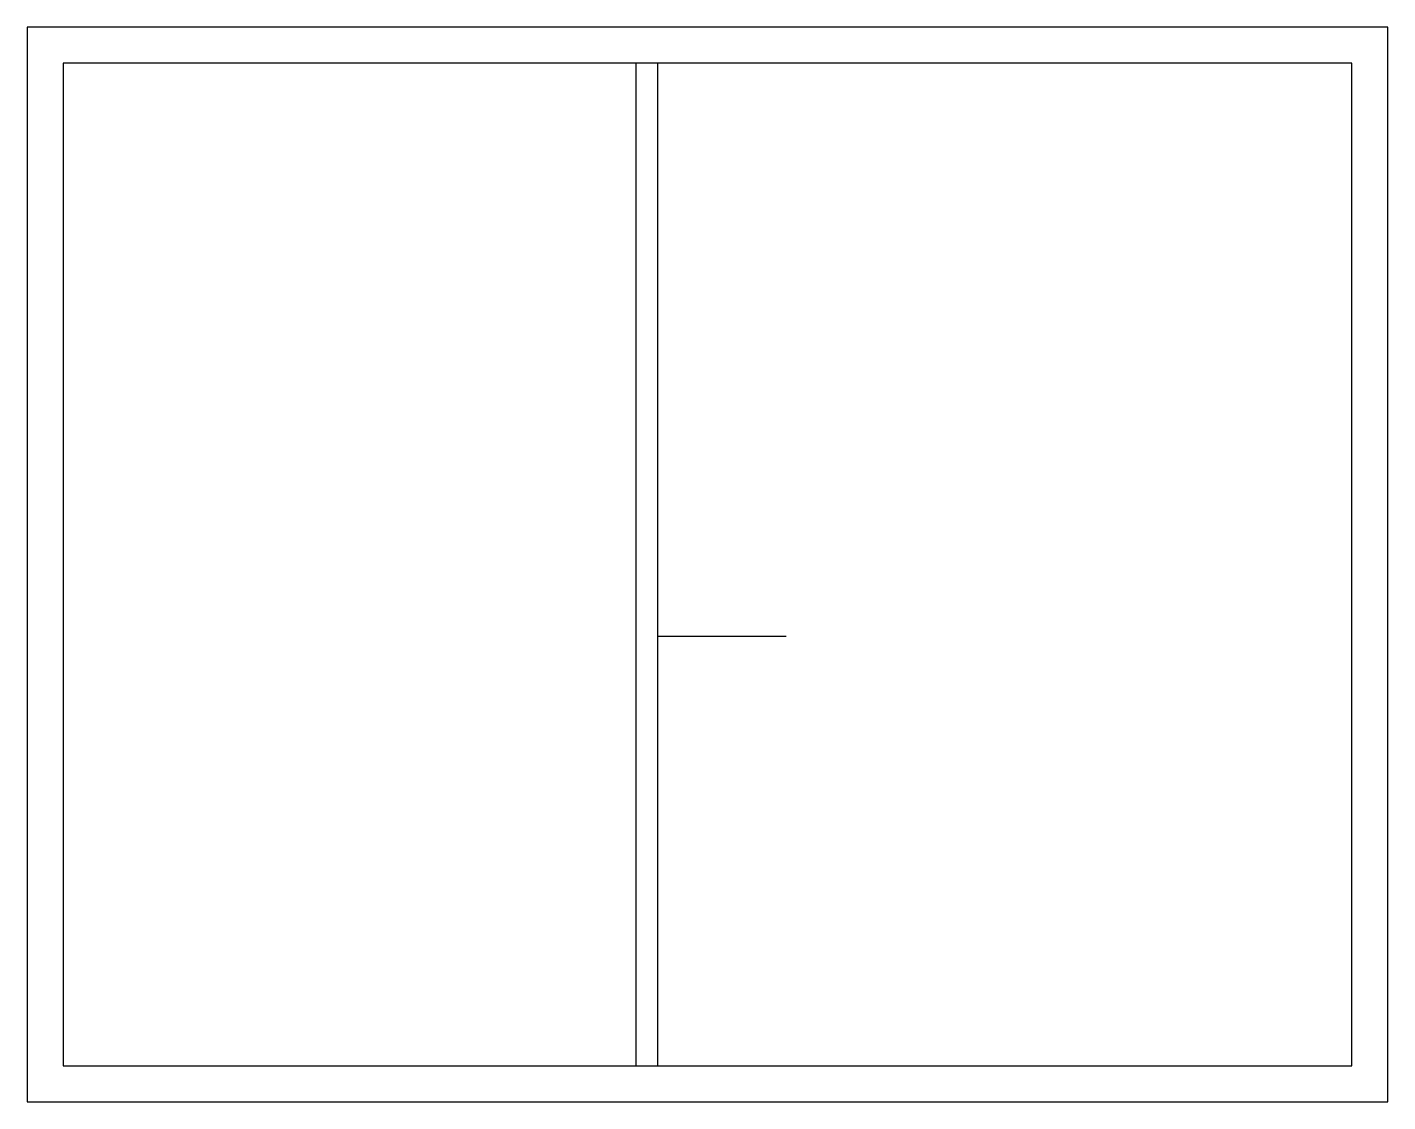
# Model space of a CAD drawing. Header units: inches. Extents: x -0.25 to 9.25, y -0.25 to 7.25.
import ezdxf

# ---------------------------------------------------------------- set-up
doc = ezdxf.new("R2010")
doc.units = ezdxf.units.IN
doc.header["$MEASUREMENT"] = 0
doc.layers.add('DUVAR', color=7, linetype='Continuous')
doc.layers.add('KAPI', color=7, linetype='Continuous')

msp = doc.modelspace()

# ---------------------------------------------------------------- linework, layer by layer
at = {"layer": 'DUVAR'}
for points in [[(9.25, 7.25), (-0.25, 7.25)], [(-0.25, 7.25), (-0.25, -0.25)], [(9.25, -0.25), (9.25, 7.25)], [(9, 7), (0, 7)], [(0, 7), (0, 0)], [(4, 7), (4, 0)], [(4.15, 7), (4.15, 0)], [(9, 0), (9, 7)], [(0, 0), (9, 0)], [(-0.25, -0.25), (9.25, -0.25)]]:
    msp.add_lwpolyline(points, dxfattribs=at)
at = {"layer": 'KAPI'}
msp.add_lwpolyline([(4.15, 3), (5.05, 3)], dxfattribs=at)

doc.saveas('drawing.dxf')
